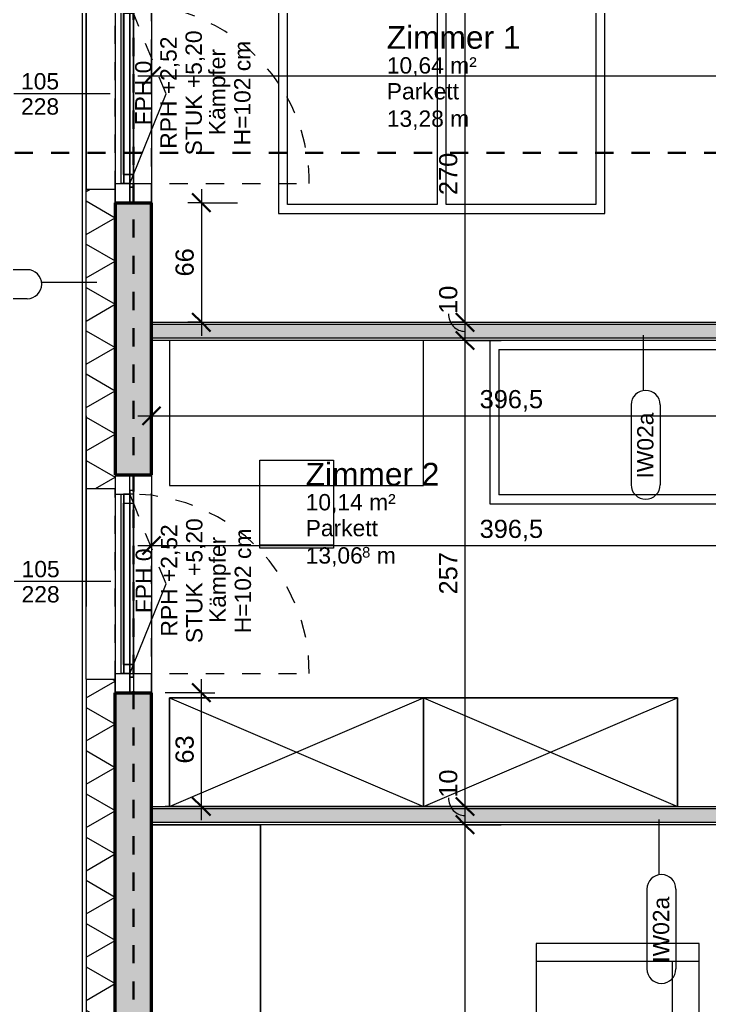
# Model space of a CAD drawing. Header units: metres. Extents: x 3.2 to 50, y 58.8 to 100.4.
# Drawn here: x 7.3 to 11.1, y 73.69 to 79.12 of the extents above; entities that cross this region are included whole.
import ezdxf

# ---------------------------------------------------------------- set-up
doc = ezdxf.new("R2010")
doc.units = ezdxf.units.M
for name, pattern in [('Strich Punkt Mittel', [0.015875, 0.00635, -0.004763, 0, -0.004763]), ('Verdeckt', [0.003, 0.002, -0.001]), ('Verdeckt Oben', [0.00225, 0.0015, -0.00075])]:
    doc.linetypes.add(name, pattern=pattern)
for name, color, linetype, lineweight in [('A-GLAZ', 151, 'Continuous', 18), ('A-GLAZ-IDEN_', 152, 'Continuous', 9), ('A_2D', 7, 'Continuous', 13), ('A_Bemassung-50_', 4, 'Continuous', 9), ('A_Bemassung_', 4, 'Continuous', 9), ('A_Beschriftung_', 7, 'Continuous', 9), ('A_Decken', 8, 'Continuous', 13), ('A_Fenster', 7, 'Continuous', 13), ('A_Moebel', 6, 'Continuous', 13), ('A_Raeume_', 7, 'Continuous', 5), ('A_Raeume_Beschriftung_', 7, 'Continuous', 9), ('A_Raster_', 1, 'Continuous', 9), ('A_Waende', 7, 'Continuous', 13)]:
    doc.layers.add(name, color=color, linetype=linetype, lineweight=lineweight)
doc.styles.add('Arial_2', font='arial.ttf', dxfattribs={"height": 0.09})
doc.styles.add('Arial_3', font='arial.ttf', dxfattribs={"height": 0.125})
doc.styles.add('Arial_4', font='arial.ttf', dxfattribs={"height": 0.05849})
doc.styles.add('Arial_5', font='arial.ttf', dxfattribs={"height": 0.1})
doc.dimstyles.new('WGA-Bemaßung', dxfattribs={"dimscale": 0.3048, "dimtxt": 0.102026, "dimasz": 0.328084, "dimexe": 0.246063, "dimexo": 0.0625, "dimgap": 0.04101, "dimtad": 1, "dimdec": 1, "dimlfac": 100, "dimrnd": 0.5, "dimdsep": 46, "dimtxsty": 'Arial_5', "dimblk1": 'OBLIQUE', "dimblk2": 'OBLIQUE', "dimsah": 1, "dimcen": 0.09, "dimdle": 0.246063, "dimazin": 2, "dimtfac": 1, "dimtdec": 4, "dimtix": 1, "dimtmove": 0, "dimatfit": 3, "dimfxl": 0.656168, "dimfxlon": 1, "dimtvp": 1, "dimtolj": 1, "dimtzin": 0, "dimarcsym": 2})
doc.dimstyles.new('WGA-Bemaßung_1', dxfattribs={"dimscale": 0.3048, "dimtxt": 0.102026, "dimasz": 0.328084, "dimexe": 0.246063, "dimexo": 0.0625, "dimgap": 0.04101, "dimtad": 1, "dimdec": 1, "dimlfac": 100, "dimrnd": 0.5, "dimdsep": 46, "dimtxsty": 'Arial_5', "dimblk1": 'OBLIQUE', "dimblk2": 'OBLIQUE', "dimsah": 1, "dimcen": 0.09, "dimdle": 0.246063, "dimazin": 2, "dimtfac": 1, "dimtdec": 4, "dimtix": 1, "dimtmove": 2, "dimatfit": 3, "dimfxl": 0.656168, "dimfxlon": 1, "dimtvp": 1, "dimtolj": 1, "dimtzin": 0, "dimarcsym": 2})
doc.dimstyles.new('WGA-Bemaßung_2', dxfattribs={"dimscale": 0.3048, "dimtxt": 0.102026, "dimasz": 0.328084, "dimexe": 0.246063, "dimexo": 0.0625, "dimgap": 0.04101, "dimtad": 1, "dimdec": 1, "dimlfac": 100, "dimrnd": 0.5, "dimdsep": 46, "dimtxsty": 'Arial_5', "dimblk1": 'OBLIQUE', "dimblk2": 'OBLIQUE', "dimsah": 1, "dimcen": 0.09, "dimdle": 0.246063, "dimazin": 2, "dimtfac": 1, "dimtdec": 4, "dimtix": 1, "dimtmove": 1, "dimatfit": 3, "dimfxl": 0.656168, "dimfxlon": 1, "dimtvp": 1, "dimtolj": 1, "dimtzin": 0, "dimarcsym": 2})
doc.dimstyles.new('WGA-Bemaßung_3', dxfattribs={"dimscale": 0.3048, "dimtxt": 0.102026, "dimasz": 0.328084, "dimexe": 0.246063, "dimexo": 0.0625, "dimgap": 0.04101, "dimtad": 1, "dimdec": 1, "dimlfac": 100, "dimrnd": 0.5, "dimdsep": 46, "dimtxsty": 'Arial_5', "dimblk1": 'OBLIQUE', "dimblk2": 'OBLIQUE', "dimsah": 1, "dimcen": 0.09, "dimdle": 0.246063, "dimazin": 2, "dimtfac": 1, "dimtdec": 4, "dimtix": 1, "dimtmove": 0, "dimatfit": 3, "dimfxl": 0.656168, "dimfxlon": 1, "dimtvp": 1, "dimtolj": 1, "dimtzin": 0, "dimarcsym": 2})

# ---------------------------------------------------------------- blocks, each defined once
blk = doc.blocks.new('Moeb_Sofa - Sofa 220x90-V6-263_PP_01OG_BT1')
at = {"layer": 'A_Moebel', "color": 8}
for p, q in [((1.1, 0.45), (-1.1, 0.45)), ((-1.1, 0.45), (-1.1, -0.45)), ((-1, 0.45), (-1, -0.45)), ((1, 0.45), (1, -0.45)), ((1.1, -0.45), (1.1, 0.45)), ((-1, 0.3), (1, 0.3)), ((-0.3333, 0.3), (-0.3333, -0.45)), ((0.3333, 0.3), (0.3333, -0.45)), ((-1.1, -0.45), (1.1, -0.45))]:
    blk.add_line(p, q, dxfattribs=at)
blk = doc.blocks.new('Moeb_Bett - Einzelbett 090x210-1828300-263_PP_01OG_BT1')
at = {"layer": 'A_Moebel', "color": 8}
for p, q in [((0.45, -1.05), (0.45, 1.05)), ((0.85, 1.05), (0.45, 1.05)), ((0.45, 1.05), (0.45, 0.65)), ((0.45, 0.65), (0.45, 1.05)), ((0.45, 1.05), (0.85, 1.05)), ((0.85, 0.65), (0.85, 1.05)), ((0.85, 1.05), (0.85, 0.65)), ((-0.45, 1.02), (0.45, 1.02)), ((-0.4, 0.97), (0.4, 0.97)), ((-0.4, 0.57), (-0.4, 0.97)), ((0.4, 0.97), (0.4, 0.57)), ((0.45, 0.65), (0.85, 0.65)), ((0.85, 0.65), (0.45, 0.65)), ((-0.4, 0.57), (0.4, 0.57)), ((-0.4, 0.27), (-0.15, 0.52)), ((-0.15, 0.52), (-0.15, 0.27)), ((-0.15, 0.52), (0.4, 0.52)), ((0.4, 0.52), (0.4, -1)), ((-0.15, 0.27), (-0.4, 0.27)), ((-0.4, -1), (-0.4, 0.27)), ((-0.4, -1), (0.4, -1)), ((-0.45, -1.05), (0.45, -1.05))]:
    blk.add_line(p, q, dxfattribs=at)
blk = doc.blocks.new('Moeb_Schreibtisch_variabel - variabel-8084389-263_PP_01OG_BT1')
at = {"layer": 'A_Moebel', "color": 8}
for p, q in [((-1.5866, 0.4), (-1.5866, -0.4)), ((-1.5866, 0.4), (-1.5866, -0.4)), ((-0.1866, -0.4), (-0.1866, 0.4)), ((-0.1866, -0.4), (-0.1866, 0.4)), ((-1.0891, -0.2599), (-0.6841, -0.2599)), ((-1.0891, -0.4), (-1.0891, -0.2599)), ((-0.6841, -0.2599), (-0.6841, -0.4)), ((-1.5866, -0.4), (-0.1866, -0.4)), ((-1.5866, -0.4), (-0.1866, -0.4)), ((-1.0891, -0.7452), (-1.0891, -0.4)), ((-0.6841, -0.4), (-0.6841, -0.7452)), ((-1.0891, -0.7255), (-0.6841, -0.7255)), ((-0.6841, -0.7452), (-1.0891, -0.7452))]:
    blk.add_line(p, q, dxfattribs=at)
blk = doc.blocks.new('Moeb_Schrank - Schrank_2m_60cm-5922363-263_PP_01OG_BT1')
at = {"layer": 'A_Moebel', "color": 8}
for p, q in [((0, 0), (1.4, 0.6)), ((0, 0.6), (1.4, 0)), ((1.4, 0.6), (0, 0.6)), ((0, 0.6), (0, 0)), ((0, 0), (0, 0.6)), ((0, 0.6), (1.4, 0.6)), ((1.4, 0), (1.4, 0.6)), ((1.4, 0.6), (1.4, 0)), ((0, 0), (1.4, 0)), ((1.4, 0), (0, 0))]:
    blk.add_line(p, q, dxfattribs=at)
blk = doc.blocks.new('Moeb_Schrank - Sideboard_50cm-4279993-263_PP_01OG_BT1')
at = {"layer": 'A_Moebel', "color": 8}
for p, q in [((0, 0.6), (3.5087, 0.6)), ((3.5087, 0.6), (3.5087, 0)), ((0, 0), (0, 0.4077)), ((0, 0), (3.5087, 0)), ((3.5087, 0), (0, 0))]:
    blk.add_line(p, q, dxfattribs=at)
blk = doc.blocks.new('Moeb_Bett - Doppelbett 180x210-V10-263_PP_01OG_BT1')
at = {"layer": 'A_Moebel', "color": 8}
for p, q in [((-1.3, 1.05), (-1.3, 0.65)), ((-0.9, 1.05), (-1.3, 1.05)), ((-1.3, 1.05), (-0.9, 1.05)), ((-1.3, 0.65), (-1.3, 1.05)), ((-0.9, 1.05), (-0.9, -1.05)), ((-0.9, 0.65), (-0.9, 1.05)), ((-0.9, 1.05), (-0.9, 0.65)), ((0.9, -1.05), (0.9, 1.05)), ((1.3, 1.05), (0.9, 1.05)), ((0.9, 1.05), (0.9, 0.65)), ((0.9, 0.65), (0.9, 1.05)), ((0.9, 1.05), (1.3, 1.05)), ((1.3, 0.65), (1.3, 1.05)), ((1.3, 1.05), (1.3, 0.65)), ((-0.9, 1.02), (0.9, 1.02)), ((-0.85, 0.57), (-0.85, 0.97)), ((-0.85, 0.97), (-0.025, 0.97)), ((-0.025, 0.97), (-0.025, 0.57)), ((0.025, 0.57), (0.025, 0.97)), ((0.025, 0.97), (0.85, 0.97)), ((0.85, 0.97), (0.85, 0.57)), ((-1.3, 0.65), (-0.9, 0.65)), ((-0.9, 0.65), (-1.3, 0.65)), ((0.9, 0.65), (1.3, 0.65)), ((1.3, 0.65), (0.9, 0.65)), ((-0.025, 0.57), (-0.85, 0.57)), ((-0.85, 0.57), (0.85, 0.57)), ((0.85, 0.57), (0.025, 0.57)), ((-0.85, 0.27), (-0.6, 0.52)), ((-0.6, 0.52), (-0.6, 0.27)), ((-0.6, 0.52), (-0.025, 0.52)), ((-0.025, 0.52), (-0.025, -1)), ((0.025, -1), (0.025, 0.52)), ((0.025, 0.52), (0.6, 0.52)), ((0.6, 0.52), (0.6, 0.27)), ((0.85, 0.27), (0.6, 0.52)), ((-0.6, 0.27), (-0.85, 0.27)), ((-0.85, -1), (-0.85, 0.27)), ((0.6, 0.27), (0.85, 0.27)), ((0.85, 0.27), (0.85, -1)), ((-0.025, -1), (-0.85, -1)), ((0.85, -1), (0.025, -1)), ((-0.9, -1.05), (0.9, -1.05))]:
    blk.add_line(p, q, dxfattribs=at)
blk = doc.blocks.new('Fens_1tlg_OL - DF_OL_DK_1120x2400-V32-263_PP_01OG_BT1')
at = {"layer": 'A-GLAZ'}
for p, q in [((-0.6, 0.1), (-0.495, 0.1)), ((-0.6, 0.02), (-0.6, 0.1)), ((0.525, 0.1), (-0.525, 0.1)), ((-0.495, 0.1), (-0.495, 0.02)), ((0.495, 0.1), (0.495, 0.02)), ((0.6, 0.1), (0.495, 0.1)), ((0.6, 0.02), (0.6, 0.1)), ((-0.6, 0.02), (-0.515, 0.02)), ((-0.495, 0.02), (-0.6, 0.02)), ((-0.515, 0.02), (-0.495, 0.02)), ((-0.495, 0.02), (-0.445, 0.02)), ((-0.445, 0.02), (0.445, 0.02)), ((0.445, 0.02), (0.495, 0.02)), ((0.495, 0.02), (0.515, 0.02)), ((0.495, 0.02), (0.6, 0.02)), ((0.515, 0.02), (0.6, 0.02))]:
    blk.add_line(p, q, dxfattribs=at)
at = {"layer": 'A_Fenster', "linetype": 'Verdeckt Oben', "lineweight": 5}
for p, q in [((-0.525, 0.26), (0.525, 0.26)), ((-0.525, 0.1), (0.525, 0.1)), ((-0.6, -0.1), (0.6, -0.1)), ((-0.6, -0.1), (0.6, -0.1))]:
    blk.add_line(p, q, dxfattribs=at)
at = {"layer": 'A_Fenster'}
for p, q in [((-0.5239, 0.1), (-0.525, 0.1)), ((-0.495, 0.055), (-0.495, 0.067)), ((-0.495, 0.067), (0.495, 0.067)), ((-0.495, 0.067), (0.495, 0.067)), ((-0.495, 0.055), (-0.495, 0.067)), ((-0.495, 0.02), (-0.495, 0.055)), ((-0.445, 0.055), (-0.495, 0.055)), ((0.495, 0.055), (-0.495, 0.055)), ((-0.495, 0.055), (-0.495, 0.02)), ((-0.495, 0.053), (-0.495, 0.055)), ((-0.495, 0.053), (-0.495, 0.055)), ((0.445, 0.055), (-0.445, 0.055)), ((-0.445, 0.055), (-0.445, 0)), ((0.445, 0.055), (-0.445, 0.055)), ((-0.445, 0.055), (0.445, 0.055)), ((-0.445, 0), (-0.445, 0.055)), ((0.495, 0.055), (0.445, 0.055)), ((0.445, 0.055), (0.445, 0)), ((0.445, 0.055), (0.445, 0)), ((0.495, 0.067), (0.495, 0.055)), ((0.495, 0.067), (0.495, 0.055)), ((0.495, 0.02), (0.495, 0.055)), ((0.495, 0.02), (0.495, 0.055)), ((0.495, 0.055), (0.495, 0.053)), ((0.495, 0.055), (0.495, 0.053)), ((-0.6, 0.02), (-0.515, 0.02)), ((-0.515, 0.02), (-0.495, 0.02)), ((-0.495, 0.02), (-0.515, 0.02)), ((-0.515, 0.02), (0.515, 0.02)), ((-0.515, 0), (-0.515, 0.02)), ((-0.515, 0.02), (-0.515, 0)), ((-0.445, 0.053), (-0.495, 0.053)), ((-0.445, 0.053), (-0.495, 0.053)), ((-0.495, 0.02), (-0.4455, 0)), ((-0.495, 0.02), (-0.445, 0.02)), ((-0.495, 0.02), (0.495, 0.02)), ((-0.445, 0.02), (-0.495, 0.02)), ((-0.495, 0.02), (-0.445, 0.02)), ((0.445, 0.053), (-0.445, 0.053)), ((0.445, 0.053), (-0.445, 0.053)), ((-0.445, 0.02), (0.445, 0.02)), ((0.445, 0.02), (-0.445, 0.02)), ((-0.445, 0.02), (0.445, 0.02)), ((0.495, 0.053), (0.445, 0.053)), ((0.495, 0.053), (0.445, 0.053)), ((0.445, 0.02), (0.495, 0.02)), ((0.495, 0.02), (0.445, 0.02)), ((0.445, 0.02), (0.495, 0.02)), ((0.495, 0.02), (0.515, 0.02)), ((0.515, 0.02), (0.495, 0.02)), ((0.515, 0.02), (0.6, 0.02)), ((0.515, 0), (0.515, 0.02)), ((0.515, 0), (0.515, 0.02)), ((0.515, 0), (-0.515, 0)), ((-0.515, 0), (-0.445, 0)), ((-0.4455, 0), (0, -0.18)), ((0.445, 0), (-0.445, 0)), ((0.445, 0), (-0.445, 0)), ((-0.445, 0), (0.445, 0)), ((0.445, 0), (0.515, 0))]:
    blk.add_line(p, q, dxfattribs=at)
at = {"layer": 'A_Fenster', "linetype": 'Verdeckt', "lineweight": 5}
for p, q in [((-0.495, 0.02), (-0.495, 0)), ((0.4455, 0), (0.495, 0.02)), ((-0.495, 0), (-0.495, -0.97)), ((0, -0.18), (0.4455, 0))]:
    blk.add_line(p, q, dxfattribs=at)
for start, end in [(358.8397, 0), (270, 358.8397)]:
    blk.add_arc((-0.495, 0.02), 0.99, start, end, dxfattribs=at)
blk = doc.blocks.new('Fens_1tlg_OL - DF_OL_DK_1120x2400-V33-263_PP_01OG_BT1')
at = {"layer": 'A-GLAZ'}
for p, q in [((-0.6, 0.1), (-0.495, 0.1)), ((-0.6, 0.02), (-0.6, 0.1)), ((0.525, 0.1), (-0.525, 0.1)), ((-0.495, 0.1), (-0.495, 0.02)), ((0.495, 0.1), (0.495, 0.02)), ((0.6, 0.1), (0.495, 0.1)), ((0.6, 0.02), (0.6, 0.1)), ((-0.6, 0.02), (-0.515, 0.02)), ((-0.495, 0.02), (-0.6, 0.02)), ((-0.515, 0.02), (-0.495, 0.02)), ((-0.495, 0.02), (-0.445, 0.02)), ((-0.445, 0.02), (0.445, 0.02)), ((0.445, 0.02), (0.495, 0.02)), ((0.495, 0.02), (0.515, 0.02)), ((0.495, 0.02), (0.6, 0.02)), ((0.515, 0.02), (0.6, 0.02))]:
    blk.add_line(p, q, dxfattribs=at)
at = {"layer": 'A_Fenster', "linetype": 'Verdeckt Oben', "lineweight": 5}
for p, q in [((-0.525, 0.26), (0.525, 0.26)), ((-0.525, 0.1), (0.525, 0.1)), ((-0.6, -0.1), (0.6, -0.1)), ((-0.6, -0.1), (0.6, -0.1))]:
    blk.add_line(p, q, dxfattribs=at)
at = {"layer": 'A_Fenster'}
for p, q in [((-0.495, 0.055), (-0.495, 0.067)), ((-0.495, 0.067), (0.495, 0.067)), ((-0.495, 0.067), (0.495, 0.067)), ((-0.495, 0.055), (-0.495, 0.067)), ((-0.495, 0.02), (-0.495, 0.055)), ((-0.445, 0.055), (-0.495, 0.055)), ((0.495, 0.055), (-0.495, 0.055)), ((-0.495, 0.055), (-0.495, 0.02)), ((-0.495, 0.053), (-0.495, 0.055)), ((-0.495, 0.053), (-0.495, 0.055)), ((0.445, 0.055), (-0.445, 0.055)), ((-0.445, 0.055), (-0.445, 0)), ((0.445, 0.055), (-0.445, 0.055)), ((-0.445, 0.055), (0.445, 0.055)), ((-0.445, 0), (-0.445, 0.055)), ((0.495, 0.055), (0.445, 0.055)), ((0.445, 0.055), (0.445, 0)), ((0.445, 0.055), (0.445, 0)), ((0.495, 0.067), (0.495, 0.055)), ((0.495, 0.067), (0.495, 0.055)), ((0.495, 0.02), (0.495, 0.055)), ((0.495, 0.02), (0.495, 0.055)), ((0.495, 0.055), (0.495, 0.053)), ((0.495, 0.055), (0.495, 0.053)), ((-0.6, 0.02), (-0.515, 0.02)), ((-0.515, 0.02), (-0.495, 0.02)), ((-0.495, 0.02), (-0.515, 0.02)), ((-0.515, 0.02), (0.515, 0.02)), ((-0.515, 0), (-0.515, 0.02)), ((-0.515, 0.02), (-0.515, 0)), ((-0.445, 0.053), (-0.495, 0.053)), ((-0.445, 0.053), (-0.495, 0.053)), ((-0.495, 0.02), (-0.4455, 0)), ((-0.495, 0.02), (-0.445, 0.02)), ((-0.495, 0.02), (0.495, 0.02)), ((-0.445, 0.02), (-0.495, 0.02)), ((-0.495, 0.02), (-0.445, 0.02)), ((0.445, 0.053), (-0.445, 0.053)), ((0.445, 0.053), (-0.445, 0.053)), ((-0.445, 0.02), (0.445, 0.02)), ((0.445, 0.02), (-0.445, 0.02)), ((-0.445, 0.02), (0.445, 0.02)), ((0.495, 0.053), (0.445, 0.053)), ((0.495, 0.053), (0.445, 0.053)), ((0.445, 0.02), (0.495, 0.02)), ((0.495, 0.02), (0.445, 0.02)), ((0.445, 0.02), (0.495, 0.02)), ((0.495, 0.02), (0.515, 0.02)), ((0.515, 0.02), (0.495, 0.02)), ((0.515, 0.02), (0.6, 0.02)), ((0.515, 0), (0.515, 0.02)), ((0.515, 0), (0.515, 0.02)), ((0.515, 0), (-0.515, 0)), ((-0.515, 0), (-0.445, 0)), ((-0.4455, 0), (0, -0.18)), ((0.445, 0), (-0.445, 0)), ((0.445, 0), (-0.445, 0)), ((-0.445, 0), (0.445, 0)), ((0.445, 0), (0.515, 0))]:
    blk.add_line(p, q, dxfattribs=at)
at = {"layer": 'A_Fenster', "linetype": 'Verdeckt', "lineweight": 5}
for p, q in [((-0.495, 0.02), (-0.495, 0)), ((0.4455, 0), (0.495, 0.02)), ((-0.495, 0), (-0.495, -0.8)), ((0, -0.18), (0.4455, 0)), ((-0.495, -0.8), (-0.495, -0.97))]:
    blk.add_line(p, q, dxfattribs=at)
for start, end in [(358.8397, 0), (304.0282, 358.8397), (270, 304.0282)]:
    blk.add_arc((-0.495, 0.02), 0.99, start, end, dxfattribs=at)
blk = doc.blocks.new('BS_Fens_PP_Kämpfer - oben-10106766-263_PP_01OG_BT1')
at = {"layer": 'A-GLAZ-IDEN_'}
blk.add_line((0, 0.00012), (0, 0.01076), dxfattribs=at)
blk = doc.blocks.new('BS_Wand_Lollipop - links_unten-2026911-263_PP_01OG_BT1')
at = {"layer": 'A_Beschriftung_'}
for p, q in [((-0.00467, 0.00137), (-0.01347, 0.00137)), ((-0.00309, 0), (0.003, 0)), ((-0.00467, -0.00183), (-0.01347, -0.00183))]:
    blk.add_line(p, q, dxfattribs=at)
for centre, start, end in [((-0.01347, -0.00023), 90, 270), ((-0.00467, -0.00023), 270, 90)]:
    blk.add_arc(centre, 0.0016, start, end, dxfattribs=at)
blk = doc.blocks.new('DIMBLOCK130-263_PP_01OG_BT1')
at = {"layer": 'A_Bemassung-50_', "transparency": 16777216}
for p, q in [((8.0227, 76.9398), (8.0227, 77.1398)), ((11.9877, 76.9398), (11.9877, 77.1398)), ((7.9477, 76.9398), (11.9877, 76.9398)), ((8.0227, 76.9398), (8.0227, 76.8648)), ((11.9877, 76.9398), (11.9877, 76.8648))]:
    blk.add_line(p, q, dxfattribs=at)
at = {"layer": 'A_Bemassung-50_', "lineweight": 35, "transparency": 16777216}
for p, q in [((8.0227, 76.9398), (8.0727, 76.9898)), ((11.9877, 76.9398), (12.0377, 76.9898)), ((8.0227, 76.9398), (7.9727, 76.8898)), ((11.9877, 76.9398), (11.9377, 76.8898))]:
    blk.add_line(p, q, dxfattribs=at)
at = {"layer": 'A_Bemassung-50_', "color": 0, "transparency": 16777216, "insert": (9.8317, 77.0821), "char_height": 0.1, "width": 0.416266, "attachment_point": 1, "line_spacing_factor": 0.941778, "style": 'Arial_5'}
blk.add_mtext('396,5', dxfattribs=at)
blk = doc.blocks.new('_Oblique')
at = {"color": 0, "linetype": 'ByBlock', "lineweight": -2}
blk.add_line((-0.5, -0.5), (0.5, 0.5), dxfattribs=at)
blk = doc.blocks.new('DIMBLOCK354-263_PP_01OG_BT1')
at = {"layer": 'A_Bemassung-50_', "transparency": 16777216}
for p, q in [((8.0227, 76.2249), (8.0227, 76.4249)), ((11.9877, 76.2249), (11.9877, 76.4249)), ((7.9477, 76.2249), (11.9877, 76.2249)), ((8.0227, 76.2249), (8.0227, 76.1499)), ((11.9877, 76.2249), (11.9877, 76.1499))]:
    blk.add_line(p, q, dxfattribs=at)
at = {"layer": 'A_Bemassung-50_', "lineweight": 35, "transparency": 16777216}
for p, q in [((8.0227, 76.2249), (8.0727, 76.2749)), ((11.9877, 76.2249), (12.0377, 76.2749)), ((8.0227, 76.2249), (7.9727, 76.1749)), ((11.9877, 76.2249), (11.9377, 76.1749))]:
    blk.add_line(p, q, dxfattribs=at)
at = {"layer": 'A_Bemassung-50_', "color": 0, "transparency": 16777216, "insert": (9.8317, 76.3672), "char_height": 0.1, "width": 0.416266, "attachment_point": 1, "line_spacing_factor": 0.941778, "style": 'Arial_5'}
blk.add_mtext('396,5', dxfattribs=at)
blk = doc.blocks.new('DIMBLOCK503-263_PP_01OG_BT1')
at = {"layer": 'A_Bemassung-50_', "transparency": 16777216}
for p, q in [((8.0227, 78.8134), (8.0227, 79.0134)), ((15.3327, 78.8134), (15.3327, 79.0134)), ((7.9477, 78.8134), (15.3327, 78.8134)), ((8.0227, 78.8134), (8.0227, 78.7384)), ((15.3327, 78.8134), (15.3327, 78.7384))]:
    blk.add_line(p, q, dxfattribs=at)
at = {"layer": 'A_Bemassung-50_', "lineweight": 35, "transparency": 16777216}
for p, q in [((8.0227, 78.8134), (8.0727, 78.8634)), ((15.3327, 78.8134), (15.3827, 78.8634)), ((8.0227, 78.8134), (7.9727, 78.7634)), ((15.3327, 78.8134), (15.2827, 78.7634))]:
    blk.add_line(p, q, dxfattribs=at)
at = {"layer": 'A_Bemassung-50_', "color": 0, "transparency": 16777216, "insert": (11.5623, 78.9557), "char_height": 0.1, "width": 0.276883, "attachment_point": 1, "line_spacing_factor": 0.941778, "style": 'Arial_5'}
blk.add_mtext('731', dxfattribs=at)
blk = doc.blocks.new('DIMBLOCK516-263_PP_01OG_BT1')
at = {"layer": 'A_Bemassung-50_', "lineweight": 35, "transparency": 16777216}
for p, q in [((9.7506, 80.1555), (9.7006, 80.2055)), ((9.7506, 80.1555), (9.8006, 80.1055)), ((9.7506, 77.4555), (9.7006, 77.5055)), ((9.7506, 77.4555), (9.8006, 77.4055))]:
    blk.add_line(p, q, dxfattribs=at)
at = {"layer": 'A_Bemassung-50_', "transparency": 16777216}
for p, q in [((9.7506, 80.1555), (9.6756, 80.1555)), ((9.7506, 80.1555), (9.7506, 77.4555)), ((9.7506, 80.1555), (9.9506, 80.1555)), ((9.7506, 77.4555), (9.6756, 77.4555)), ((9.7506, 77.4555), (9.9506, 77.4555))]:
    blk.add_line(p, q, dxfattribs=at)
at = {"layer": 'A_Bemassung-50_', "color": 0, "transparency": 16777216, "insert": (9.6083, 78.157), "char_height": 0.1, "width": 0.276883, "attachment_point": 1, "rotation": 90, "line_spacing_factor": 0.941778, "style": 'Arial_5'}
blk.add_mtext('270', dxfattribs=at)
blk = doc.blocks.new('DIMBLOCK517-263_PP_01OG_BT1')
at = {"layer": 'A_Bemassung-50_', "lineweight": 35, "transparency": 16777216}
for p, q in [((9.7506, 77.4555), (9.7006, 77.5055)), ((9.7506, 77.4555), (9.8006, 77.4055)), ((9.7506, 77.3555), (9.7006, 77.4055)), ((9.7506, 77.3555), (9.8006, 77.3055))]:
    blk.add_line(p, q, dxfattribs=at)
at = {"layer": 'A_Bemassung-50_', "transparency": 16777216}
for p, q in [((9.7506, 77.4555), (9.6756, 77.4555)), ((9.7506, 77.4555), (9.7506, 77.3555)), ((9.7506, 77.4555), (9.9506, 77.4555)), ((9.7506, 77.3555), (9.6756, 77.3555)), ((9.7506, 77.3555), (9.9506, 77.3555))]:
    blk.add_line(p, q, dxfattribs=at)
blk.add_ellipse((9.7506, 77.5024), major_axis=(0, 0.0969), ratio=0.938961, start_param=1.570796, end_param=3.141593, dxfattribs=at)
at = {"layer": 'A_Bemassung-50_', "color": 0, "transparency": 16777216, "insert": (9.6083, 77.5024), "char_height": 0.1, "width": 0.184588, "attachment_point": 1, "rotation": 90, "line_spacing_factor": 0.941778, "style": 'Arial_5'}
blk.add_mtext('10', dxfattribs=at)
blk = doc.blocks.new('DIMBLOCK518-263_PP_01OG_BT1')
at = {"layer": 'A_Bemassung-50_', "lineweight": 35, "transparency": 16777216}
for p, q in [((9.7506, 77.3555), (9.7006, 77.4055)), ((9.7506, 77.3555), (9.8006, 77.3055)), ((9.7506, 74.7867), (9.7006, 74.8367)), ((9.7506, 74.7867), (9.8006, 74.7367))]:
    blk.add_line(p, q, dxfattribs=at)
at = {"layer": 'A_Bemassung-50_', "transparency": 16777216}
for p, q in [((9.7506, 77.3555), (9.6756, 77.3555)), ((9.7506, 77.3555), (9.7506, 74.7867)), ((9.7506, 77.3555), (9.9506, 77.3555)), ((9.7506, 74.7867), (9.6756, 74.7867)), ((9.7506, 74.7867), (9.9506, 74.7867))]:
    blk.add_line(p, q, dxfattribs=at)
at = {"layer": 'A_Bemassung-50_', "color": 0, "transparency": 16777216, "insert": (9.6083, 75.9558), "char_height": 0.1, "width": 0.276883, "attachment_point": 1, "rotation": 90, "line_spacing_factor": 0.941778, "style": 'Arial_5'}
blk.add_mtext('257', dxfattribs=at)
blk = doc.blocks.new('DIMBLOCK519-263_PP_01OG_BT1')
at = {"layer": 'A_Bemassung-50_', "lineweight": 35, "transparency": 16777216}
for p, q in [((9.7506, 74.7867), (9.7006, 74.8367)), ((9.7506, 74.7867), (9.8006, 74.7367)), ((9.7506, 74.6867), (9.7006, 74.7367)), ((9.7506, 74.6867), (9.8006, 74.6367))]:
    blk.add_line(p, q, dxfattribs=at)
at = {"layer": 'A_Bemassung-50_', "transparency": 16777216}
for p, q in [((9.7506, 74.7867), (9.6756, 74.7867)), ((9.7506, 74.7867), (9.7506, 74.6867)), ((9.7506, 74.7867), (9.9506, 74.7867)), ((9.7506, 74.6867), (9.6756, 74.6867)), ((9.7506, 74.6867), (9.9506, 74.6867))]:
    blk.add_line(p, q, dxfattribs=at)
blk.add_ellipse((9.7506, 74.8355), major_axis=(0, 0.0987), ratio=0.921736, start_param=1.570796, end_param=3.141593, dxfattribs=at)
at = {"layer": 'A_Bemassung-50_', "color": 0, "transparency": 16777216, "insert": (9.6083, 74.8355), "char_height": 0.1, "width": 0.184588, "attachment_point": 1, "rotation": 90, "line_spacing_factor": 0.941778, "style": 'Arial_5'}
blk.add_mtext('10', dxfattribs=at)
blk = doc.blocks.new('DIMBLOCK520-263_PP_01OG_BT1')
at = {"layer": 'A_Bemassung-50_', "lineweight": 35, "transparency": 16777216}
for p, q in [((9.7506, 74.6867), (9.7006, 74.7367)), ((9.7506, 74.6867), (9.8006, 74.6367)), ((9.7506, 71.178), (9.7006, 71.228)), ((9.7506, 71.178), (9.8006, 71.128))]:
    blk.add_line(p, q, dxfattribs=at)
at = {"layer": 'A_Bemassung-50_', "transparency": 16777216}
for p, q in [((9.7506, 74.6867), (9.6756, 74.6867)), ((9.7506, 74.6867), (9.7506, 71.103)), ((9.7506, 74.6867), (9.9506, 74.6867)), ((9.7506, 71.178), (9.6756, 71.178)), ((9.7506, 71.178), (9.9506, 71.178))]:
    blk.add_line(p, q, dxfattribs=at)
at = {"layer": 'A_Bemassung-50_', "color": 0, "transparency": 16777216, "insert": (9.6083, 72.817), "char_height": 0.1, "width": 0.276883, "attachment_point": 1, "rotation": 90, "line_spacing_factor": 0.941778, "style": 'Arial_5'}
blk.add_mtext('351', dxfattribs=at)
blk = doc.blocks.new('DIMBLOCK632-263_PP_01OG_BT1')
at = {"layer": 'A_Bemassung-50_', "lineweight": 35, "transparency": 16777216}
for p, q in [((8.2974, 75.4142), (8.2474, 75.4642)), ((8.2974, 75.4142), (8.3474, 75.3642)), ((8.2974, 74.7867), (8.2474, 74.8367)), ((8.2974, 74.7867), (8.3474, 74.7367))]:
    blk.add_line(p, q, dxfattribs=at)
at = {"layer": 'A_Bemassung-50_', "transparency": 16777216}
for p, q in [((8.2974, 74.7117), (8.2974, 75.4892)), ((8.2974, 75.4142), (8.0974, 75.4142)), ((8.2974, 75.4142), (8.3724, 75.4142)), ((8.2974, 74.7867), (8.0974, 74.7867)), ((8.2974, 74.7867), (8.3724, 74.7867))]:
    blk.add_line(p, q, dxfattribs=at)
at = {"layer": 'A_Bemassung-50_', "color": 0, "transparency": 16777216, "insert": (8.1551, 75.0236), "char_height": 0.1, "width": 0.184588, "attachment_point": 1, "rotation": 90, "line_spacing_factor": 0.941778, "style": 'Arial_5'}
blk.add_mtext('63', dxfattribs=at)
blk = doc.blocks.new('DIMBLOCK633-263_PP_01OG_BT1')
at = {"layer": 'A_Bemassung-50_', "transparency": 16777216}
for p, q in [((8.2974, 78.1899), (8.2974, 77.3805)), ((8.2974, 78.1149), (8.2224, 78.1149)), ((8.2974, 78.1149), (8.4974, 78.1149)), ((8.2974, 77.4555), (8.2224, 77.4555)), ((8.2974, 77.4555), (8.4974, 77.4555))]:
    blk.add_line(p, q, dxfattribs=at)
at = {"layer": 'A_Bemassung-50_', "lineweight": 35, "transparency": 16777216}
for p, q in [((8.2974, 78.1149), (8.2474, 78.1649)), ((8.2974, 78.1149), (8.3474, 78.0649)), ((8.2974, 77.4555), (8.2474, 77.5055)), ((8.2974, 77.4555), (8.3474, 77.4055))]:
    blk.add_line(p, q, dxfattribs=at)
at = {"layer": 'A_Bemassung-50_', "color": 0, "transparency": 16777216, "insert": (8.1551, 77.7083), "char_height": 0.1, "width": 0.184588, "attachment_point": 1, "rotation": 90, "line_spacing_factor": 0.941778, "style": 'Arial_5'}
blk.add_mtext('66', dxfattribs=at)

msp = doc.modelspace()

# ---------------------------------------------------------------- hatches: boundary and pattern name
at = {"layer": 'A_Waende', "lineweight": 5}
h = msp.add_hatch(dxfattribs=at)
h.set_pattern_fill('FP_1', color=250, style=0, pattern_type=2)
h.set_pattern_definition([(45, (0, 0), (-0.08980256, 0.08980256), []), (45, (0.0898, 0), (-0.08980256, 0.08980256), [0.0635, -0.03175])])
h.paths.add_polyline_path([(7.8227, 71.178), (8.0227, 71.178), (8.0227, 75.4142), (7.8227, 75.4142), (7.8227, 71.8242)])
h.paths.add_polyline_path([(8.0227, 76.6142), (8.0227, 78.1149), (7.8227, 78.1149), (7.8227, 76.6142)])
h.paths.add_polyline_path([(7.8227, 79.3149), (8.0227, 79.3149), (8.0227, 82.4505), (7.8227, 82.4505), (7.8227, 79.6153)])
h.paths.add_polyline_path([(8.0227, 84.2205), (8.0227, 85.3786), (7.8227, 85.3786), (7.8227, 84.2205)])
h.paths.add_polyline_path([(7.9227, 86.8986), (7.8227, 86.9661), (7.8227, 86.8311), (7.8614, 86.8573)])
h.paths.add_polyline_path([(8.0227, 86.8311), (8.0227, 86.9661), (7.9227, 86.8986), (7.9548, 86.8769)])
h.paths.add_polyline_path([(8.0227, 86.5786), (8.0227, 86.8311), (7.8227, 86.8311), (7.8227, 86.5786)])
h.paths.add_polyline_path([(7.9345, 86.9661), (8.0227, 86.9661), (8.0227, 87.458), (7.8227, 87.458), (7.8227, 86.9661), (7.8614, 86.9661)])
h = msp.add_hatch(dxfattribs=at)
h.set_pattern_fill('FP_148', color=250, style=0, pattern_type=2)
h.set_pattern_definition([(90, (7.823, 76.84), (-0.20637, -7e-15), []), (150, (7.823, 76.84), (-0.10319, -0.17873), []), (210, (7.823, 76.84), (0.103185, -0.178722), [])])
h.paths.add_polyline_path([(7.8227, 76.5392), (7.8227, 78.1899), (7.6627, 78.1899), (7.6627, 76.5392)])
h = msp.add_hatch(dxfattribs=at)
h.set_pattern_fill('FP_21', color=250, angle=225, style=0, pattern_type=2)
h.set_pattern_definition([(45, (10.00485, 77.35536), (0.1270034, 0.254), [0.02245, -0.15715]), (45, (10.05294, 77.46708), (0.1270034, 0.254), [0.02245, -0.15715]), (45, (10.06849, 77.35536), (0.1270034, 0.254), [0.02245, -0.15715]), (45, (10.11587, 77.46638), (0.1270034, 0.254), [0.02245, -0.15715]), (71.565, (10.021117, 77.371624), (0.1270007, 0.50799766), [0.0502, -0.35141]), (71.565, (10.03738, 77.419), (0.1270007, 0.50799766), [0.0502, -0.35141]), (71.565, (10.084757, 77.371624), (0.1270007, 0.50799766), [0.0502, -0.35141]), (71.565, (10.10102, 77.419), (0.1270007, 0.50799766), [0.0502, -0.35141]), (135, (10.02112, 77.46638), (0.1270034, -0.254), [0.02245, -0.15715]), (135, (10.06849, 77.35536), (0.1270034, -0.254), [0.02245, -0.15715]), (135, (10.08476, 77.46638), (0.1270034, -0.254), [0.02245, -0.15715]), (135, (10.13213, 77.35536), (0.1270034, -0.254), [0.02245, -0.15715]), (108.435, (10.03738, 77.419), (0.1270007, -0.50799766), [0.0502, -0.35141]), (108.435, (10.052937, 77.370917), (0.1270007, -0.50799766), [0.0502, -0.35141]), (108.435, (10.10102, 77.419), (0.1270007, -0.50799766), [0.0502, -0.35141]), (108.435, (10.11587, 77.371624), (0.1270007, -0.50799766), [0.0502, -0.35141])])
h.paths.add_polyline_path([(11.5877, 77.368), (12.0002, 77.368), (12.0002, 77.443), (8.0227, 77.443), (8.0227, 77.368), (11.5752, 77.368)])
h = msp.add_hatch(dxfattribs=at)
h.set_pattern_fill('FP_150', color=250, style=0, pattern_type=2)
h.set_pattern_definition([(90, (7.823, 73.334), (-0.20637, -6e-15), []), (150, (7.823, 73.334), (-0.10319, -0.17873), []), (210, (7.823, 73.334), (0.103185, -0.178722), [])])
h.paths.add_polyline_path([(7.6627, 71.178), (7.8227, 71.178), (7.8227, 75.4892), (7.6627, 75.4892), (7.6627, 71.8242)])
h = msp.add_hatch(dxfattribs=at)
h.set_pattern_fill('FP_17', color=250, angle=225, style=0, pattern_type=2)
h.set_pattern_definition([(45, (9.79838, 74.68674), (0.1270034, 0.254), [0.02245, -0.15715]), (45, (9.84646, 74.79846), (0.1270034, 0.254), [0.02245, -0.15715]), (45, (9.86202, 74.68674), (0.1270034, 0.254), [0.02245, -0.15715]), (45, (9.9101, 74.79846), (0.1270034, 0.254), [0.02245, -0.15715]), (71.565, (9.814642, 74.703003), (0.1270007, 0.5079977), [0.0502, -0.35141]), (71.565, (9.830906, 74.75038), (0.1270007, 0.5079977), [0.0502, -0.35141]), (71.565, (9.87828, 74.703003), (0.1270007, 0.5079977), [0.0502, -0.35141]), (71.565, (9.894545, 74.75038), (0.1270007, 0.50799766), [0.0502, -0.35141]), (135, (9.81464, 74.797755), (0.1270034, -0.254), [0.02245, -0.15715]), (135, (9.86202, 74.68674), (0.1270034, -0.254), [0.02245, -0.15715]), (135, (9.87828, 74.797755), (0.1270034, -0.254), [0.02245, -0.15715]), (135, (9.92566, 74.68674), (0.1270034, -0.254), [0.02245, -0.15715]), (108.435, (9.830906, 74.75038), (0.1270007, -0.5079977), [0.0502, -0.35141]), (108.435, (9.84646, 74.702296), (0.1270007, -0.5079977), [0.0502, -0.35141]), (108.435, (9.894545, 74.75038), (0.1270007, -0.50799766), [0.0502, -0.35141]), (108.435, (9.9101, 74.702296), (0.1270007, -0.50799766), [0.0502, -0.35141])])
h.paths.add_polyline_path([(8.6702, 74.6992), (11.5752, 74.6992), (11.5752, 74.7742), (8.0227, 74.7742), (8.0227, 74.6992), (8.6227, 74.6992)])

# ---------------------------------------------------------------- linework, layer by layer
at = {"layer": 'A_2D', "lineweight": 5}
for p, q in [((7.6627, 79.2399), (7.6627, 78.1899)), ((7.6627, 76.9392), (7.6627, 75.8892))]:
    msp.add_line(p, q, dxfattribs=at)
at = {"layer": 'A_Decken'}
for p, q in [((7.9227, 79.3149), (7.9227, 78.1149)), ((11.9877, 77.3555), (8.0227, 77.3555)), ((7.9227, 76.6142), (7.9227, 75.4142)), ((8.0227, 74.7867), (11.5752, 74.7867))]:
    msp.add_line(p, q, dxfattribs=at)
at = {"layer": 'A_Raeume_', "flags": 128}
for points in [[(8.0227, 80.1555), (8.0227, 77.4555), (11.9627, 77.4555), (11.9627, 78.4867), (11.9627, 80.1555)], [(8.0227, 77.3555), (8.0227, 74.7867), (11.5752, 74.7867), (11.5752, 74.8992), (11.9877, 74.8992), (11.9877, 77.3555), (11.9611, 77.3555)], [(8.0227, 71.178), (15.2327, 71.178), (15.2327, 74.6867), (13.1377, 74.6867), (12.9847, 74.6867), (12.2344, 74.6867), (12.0814, 74.6867), (11.5752, 74.6867), (8.0227, 74.6867)]]:
    msp.add_lwpolyline(points, close=True, dxfattribs=at)
at = {"layer": 'A_Raster_', "linetype": 'Strich Punkt Mittel', "lineweight": 35}
for p, q in [((7.9227, 90.4228), (7.9227, 67.8471)), ((48.169, 78.3905), (3.5722, 78.3905))]:
    msp.add_line(p, q, dxfattribs=at)
at = {"layer": 'A_Waende'}
for p, q in [((7.6427, 71.178), (7.6427, 80.4005)), ((7.6627, 78.1899), (7.6627, 79.2399)), ((7.8227, 79.2399), (7.8227, 78.1899)), ((8.0227, 77.4555), (11.9627, 77.4555)), ((12.0002, 77.443), (8.0227, 77.443)), ((12.0002, 77.368), (8.0227, 77.368)), ((7.6627, 75.4892), (7.6627, 76.5392)), ((7.8227, 76.5392), (7.8227, 75.4892)), ((11.5752, 74.7742), (8.0227, 74.7742)), ((11.5752, 74.6992), (8.0227, 74.6992)), ((12.0877, 74.6867), (8.0227, 74.6867))]:
    msp.add_line(p, q, dxfattribs=at)
at = {"layer": 'A_Waende', "color": 250, "lineweight": 5}
for p, q in [((7.6627, 76.5392), (7.6627, 78.1899)), ((7.6627, 78.1899), (7.8227, 78.1899)), ((7.8227, 78.1899), (7.8227, 76.5392)), ((7.6627, 76.5392), (7.8227, 76.5392)), ((7.6627, 75.4892), (7.6627, 71.178)), ((7.6627, 75.4892), (7.8227, 75.4892)), ((7.8227, 75.4892), (7.8227, 75.4142))]:
    msp.add_line(p, q, dxfattribs=at)
at = {"layer": 'A_Waende', "color": 10, "lineweight": 50}
for p, q in [((7.8227, 78.1149), (7.8227, 76.6142)), ((7.8227, 78.1149), (8.0227, 78.1149)), ((8.0227, 76.6142), (8.0227, 78.1149)), ((7.8227, 76.6142), (8.0227, 76.6142)), ((7.8227, 70.978), (7.8227, 75.4142)), ((7.8227, 75.4142), (8.0227, 75.4142)), ((8.0227, 71.178), (8.0227, 75.4142))]:
    msp.add_line(p, q, dxfattribs=at)

# ---------------------------------------------------------------- block references
at = {"layer": 'A-GLAZ', "rotation": 90.00000000000072}
for name, p in [('Fens_1tlg_OL - DF_OL_DK_1120x2400-V33-263_PP_01OG_BT1', (7.9227, 78.7149)), ('Fens_1tlg_OL - DF_OL_DK_1120x2400-V32-263_PP_01OG_BT1', (7.9227, 76.0142))]:
    msp.add_blockref(name, p, dxfattribs=at)
at = {"layer": 'A-GLAZ-IDEN_', "xscale": 49.99999999999998, "yscale": 49.99999999999998, "zscale": 49.99999999999998, "rotation": 90.00000000000044}
for p in [(7.8014, 78.7149), (7.8044, 76.0261)]:
    msp.add_blockref('BS_Fens_PP_Kämpfer - oben-10106766-263_PP_01OG_BT1', p, dxfattribs=at)
at = {"layer": 'A_Beschriftung_', "xscale": 49.99999999999998, "yscale": 49.99999999999998, "zscale": 49.99999999999998}
msp.add_blockref('BS_Wand_Lollipop - links_unten-2026911-263_PP_01OG_BT1', (7.571, 77.6772), dxfattribs=at)
at = {"layer": 'A_Beschriftung_', "xscale": 49.99999999999998, "yscale": 49.99999999999998, "zscale": 49.99999999999998, "rotation": 89.99999999999991}
for p in [(10.7354, 77.2339), (10.8222, 74.5651)]:
    msp.add_blockref('BS_Wand_Lollipop - links_unten-2026911-263_PP_01OG_BT1', p, dxfattribs=at)
at = {"layer": 'A_Moebel', "color": 8}
for name, p in [('Moeb_Bett - Doppelbett 180x210-V10-263_PP_01OG_BT1', (9.6227, 79.1055)), ('Moeb_Schreibtisch_variabel - variabel-8084389-263_PP_01OG_BT1', (9.7092, 76.9555)), ('Moeb_Schrank - Schrank_2m_60cm-5922363-263_PP_01OG_BT1', (8.1227, 74.7867)), ('Moeb_Schrank - Schrank_2m_60cm-5922363-263_PP_01OG_BT1', (9.5227, 74.7867))]:
    msp.add_blockref(name, p, dxfattribs=at)
for name, p, rotation in [('Moeb_Bett - Einzelbett 090x210-1828300-263_PP_01OG_BT1', (10.9377, 76.9055), 269.9999999999977), ('Moeb_Schrank - Sideboard_50cm-4279993-263_PP_01OG_BT1', (8.6227, 71.178), 89.99999999999955), ('Moeb_Sofa - Sofa 220x90-V6-263_PP_01OG_BT1', (10.5927, 72.9324), 269.9999999999995)]:
    msp.add_blockref(name, p, dxfattribs=dict(at, rotation=rotation))

# ---------------------------------------------------------------- texts
at = {"layer": 'A-GLAZ-IDEN_', "char_height": 0.09, "attachment_point": 1, "rotation": 90, "style": 'Arial_2'}
for s, insert, width in [('STUK +5,20', (8.2102, 78.376), 0.82173), ('RPH +2,52', (8.0713, 78.4123), 0.737552), ('H=102 cm', (8.4782, 78.4307), 0.689451), ('Kämpfer', (8.3393, 78.4869), 0.557173), ('FPH 0', (7.9324, 78.5413), 0.424894), ('RPH +2,52', (8.0743, 75.7236), 0.737552), ('STUK +5,20', (8.2132, 75.6872), 0.82173), ('Kämpfer', (8.3423, 75.7982), 0.557173), ('H=102 cm', (8.4812, 75.742), 0.689451), ('FPH 0', (7.9354, 75.8526), 0.424894)]:
    msp.add_mtext(s, dxfattribs=dict(at, insert=insert, width=width))
at = {"layer": 'A-GLAZ-IDEN_', "char_height": 0.09, "width": 0.252532, "attachment_point": 1, "style": 'Arial_2'}
for s, insert in [('105', (7.3035, 78.8292)), ('228', (7.3035, 78.6903)), ('105', (7.3065, 76.1404)), ('228', (7.3065, 76.0015))]:
    msp.add_mtext(s, dxfattribs=dict(at, insert=insert))
at = {"layer": 'A_Beschriftung_', "char_height": 0.09, "width": 0.43692, "attachment_point": 1, "rotation": 90, "style": 'Arial_2'}
for insert in [(10.7, 76.5947), (10.7868, 73.9259)]:
    msp.add_mtext('IW02a', dxfattribs=dict(at, insert=insert))
at = {"layer": 'A_Raeume_Beschriftung_', "attachment_point": 1}
for s, insert, char_height, width, style in [('Zimmer 1', (9.3198, 79.0886), 0.125, 0.89789, 'Arial_3'), ('10,64 m²', (9.3198, 78.9166), 0.09, 0.58924, 'Arial_2'), ('Parkett', (9.3198, 78.7741), 0.09, 0.464979, 'Arial_2'), ('13,28 m', (9.3198, 78.6232), 0.09, 0.541139, 'Arial_2'), ('Zimmer 2', (8.8727, 76.681), 0.125, 0.89789, 'Arial_3'), ('10,14 m²', (8.8727, 76.5091), 0.09, 0.58924, 'Arial_2'), ('Parkett', (8.8727, 76.3665), 0.09, 0.464979, 'Arial_2'), ('13,06', (8.8727, 76.2156), 0.09, 0.376793, 'Arial_2'), ('8', (9.1836, 76.2175), 0.0585, 0.056118, 'Arial_4'), (' m', (9.2299, 76.2156), 0.09, 0.164346, 'Arial_2')]:
    msp.add_mtext(s, dxfattribs=dict(at, insert=insert, char_height=char_height, width=width, style=style))

# ---------------------------------------------------------------- dimensions: what is measured, and where the dimension line sits
at = {"layer": 'A_Bemassung_'}
for base, p1, p2, dimstyle, override, picture, middle in [((9.7506, 77.4555), (9.9506, 80.1555), (9.9506, 77.4555), 'WGA-Bemaßung_1', {"dimpost": '<>', "dimfxl": 2.7}, 'DIMBLOCK516-263_PP_01OG_BT1', (9.6749, 78.2954)), ((9.7506, 77.3555), (9.9506, 77.4555), (9.9506, 77.3555), 'WGA-Bemaßung_2', {"dimpost": '<>', "dimfxl": 0.1}, 'DIMBLOCK517-263_PP_01OG_BT1', (9.6749, 77.5947)), ((9.7506, 74.6867), (9.9506, 74.7867), (9.9506, 74.6867), 'WGA-Bemaßung_2', {"dimpost": '<>', "dimfxl": 0.1}, 'DIMBLOCK519-263_PP_01OG_BT1', (9.6749, 74.9277))]:
    dim = msp.add_linear_dim(base=base, p1=p1, p2=p2, angle=90, dimstyle=dimstyle, override=override, dxfattribs=at)
    dim.commit()
    dim.dimension.update_dxf_attribs({"geometry": picture, "text_midpoint": middle, "dimtype": 160, "text_rotation": 90})
for base, p1, p2, dimstyle, override, picture, middle in [((15.3327, 78.8134), (8.0227, 79.0134), (15.3327, 79.0134), 'WGA-Bemaßung_3', {"dimpost": '<>', "dimfxl": 7.31}, 'DIMBLOCK503-263_PP_01OG_BT1', (11.6777, 78.877)), ((11.9877, 76.9398), (8.0227, 77.1398), (11.9877, 77.1398), 'WGA-Bemaßung', {"dimpost": '<>', "dimfxl": 3.965}, 'DIMBLOCK130-263_PP_01OG_BT1', (10.0052, 77.0033)), ((11.9877, 76.2249), (8.0227, 76.4249), (11.9877, 76.4249), 'WGA-Bemaßung', {"dimpost": '<>', "dimfxl": 3.965}, 'DIMBLOCK354-263_PP_01OG_BT1', (10.0052, 76.2885))]:
    dim = msp.add_linear_dim(base=base, p1=p1, p2=p2, dimstyle=dimstyle, override=override, dxfattribs=at)
    dim.commit()
    dim.dimension.update_dxf_attribs({"geometry": picture, "text_midpoint": middle})
for base, p1, p2, override, picture, middle in [((8.2974, 77.4555), (8.4974, 78.1149), (8.4974, 77.4555), {"dimpost": '<>', "dimfxl": 0.659375}, 'DIMBLOCK633-263_PP_01OG_BT1', (8.2339, 77.7852)), ((9.7506, 74.7867), (9.9506, 77.3555), (9.9506, 74.7867), {"dimpost": '<>', "dimfxl": 2.56875}, 'DIMBLOCK518-263_PP_01OG_BT1', (9.687, 76.0711)), ((8.2974234438, 75.4142484321), (8.0974234438, 74.7867484321), (8.0974234438, 75.4142484321), {"dimpost": '<>', "dimfxl": 0.6275}, 'DIMBLOCK632-263_PP_01OG_BT1', (8.2338320383, 75.1004984321)), ((9.7506, 71.178), (9.9506, 74.6867), (9.9506, 71.178), {"dimpost": '<>', "dimfxl": 3.50875}, 'DIMBLOCK520-263_PP_01OG_BT1', (9.687, 72.9324))]:
    dim = msp.add_linear_dim(base=base, p1=p1, p2=p2, angle=90, dimstyle='WGA-Bemaßung_3', override=override, dxfattribs=at)
    dim.commit()
    dim.dimension.update_dxf_attribs({"geometry": picture, "text_midpoint": middle})

doc.saveas('drawing.dxf')
